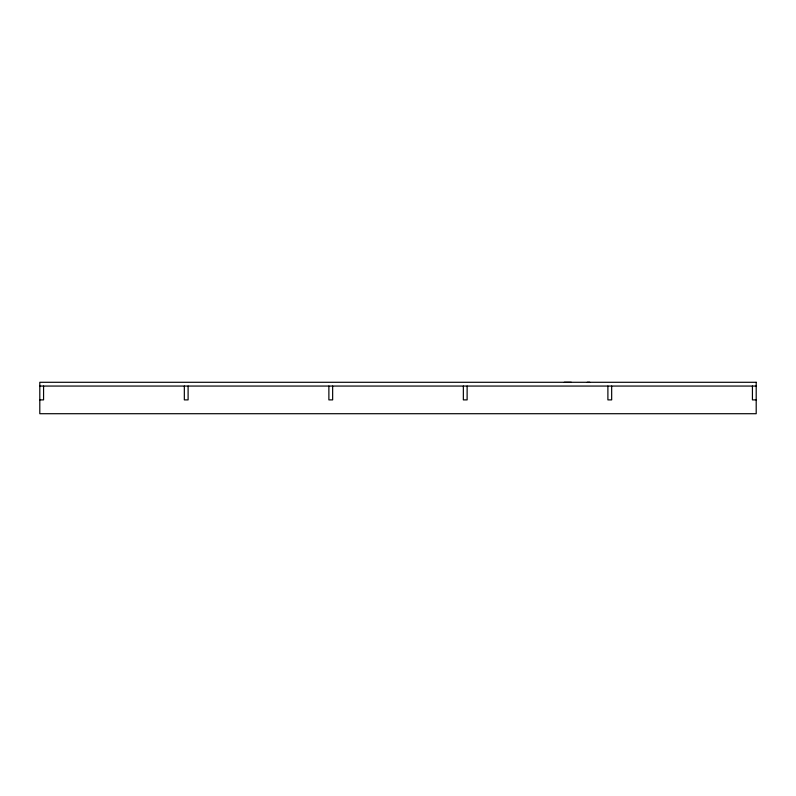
<?xml version="1.0" encoding="UTF-8"?>
<svg xmlns="http://www.w3.org/2000/svg" width="796" height="796" viewBox="0 0 796 796"><rect width="100%" height="100%" fill="white"/><g stroke="black" fill="none" stroke-linecap="round" stroke-linejoin="round"><path stroke-width="1.19" d="M564.274 382.289L571.299 382.289M587.269 382.289L589.776 382.289M39.8 386.06L756.2 386.06M39.8 399.89L43.571 399.89L43.571 386.06M756.2 399.89L752.429 399.89L752.429 386.06M611.666 386.06L611.666 399.89L607.895 399.89L607.895 386.06M467.123 386.06L467.123 399.89L463.352 399.89L463.352 386.06M332.648 386.06L332.648 399.89L328.877 399.89L328.877 386.06M188.105 386.06L188.105 399.89L184.334 399.89L184.334 386.06M756.2 382.289L39.8 382.289L39.8 413.711L756.2 413.711L756.2 382.289"/></g></svg>
